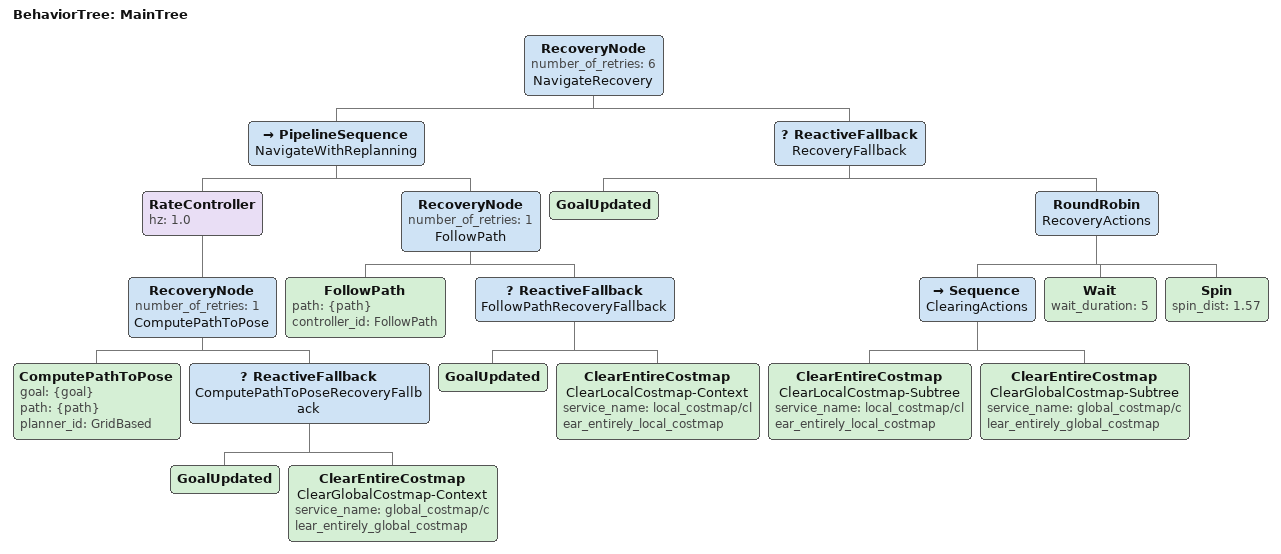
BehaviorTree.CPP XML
<root main_tree_to_execute="MainTree">
    <BehaviorTree ID="MainTree">
        <RecoveryNode number_of_retries="6" name="NavigateRecovery">
            <PipelineSequence name="NavigateWithReplanning">
                <RateController hz="1.0">
                    <RecoveryNode number_of_retries="1" name="ComputePathToPose">
                        <ComputePathToPose goal="{goal}" path="{path}" planner_id="GridBased"/>
                        <ReactiveFallback name="ComputePathToPoseRecoveryFallback">
                            <GoalUpdated/>
                            <ClearEntireCostmap name="ClearGlobalCostmap-Context" service_name="global_costmap/clear_entirely_global_costmap"/>
                        </ReactiveFallback>
                    </RecoveryNode>
                </RateController>
                <RecoveryNode number_of_retries="1" name="FollowPath">
                    <FollowPath path="{path}" controller_id="FollowPath"/>
                    <ReactiveFallback name="FollowPathRecoveryFallback">
                        <GoalUpdated/>
                        <ClearEntireCostmap name="ClearLocalCostmap-Context" service_name="local_costmap/clear_entirely_local_costmap"/>
                    </ReactiveFallback>
                </RecoveryNode>
            </PipelineSequence>
            <ReactiveFallback name="RecoveryFallback">
                <GoalUpdated/>
                <RoundRobin name="RecoveryActions">
                    <Sequence name="ClearingActions">
                        <ClearEntireCostmap name="ClearLocalCostmap-Subtree" service_name="local_costmap/clear_entirely_local_costmap"/>
                        <ClearEntireCostmap name="ClearGlobalCostmap-Subtree" service_name="global_costmap/clear_entirely_global_costmap"/>
                    </Sequence>
                    <!--BackUp backup_dist="0.25" backup_speed="0.25"/-->
                    <Wait wait_duration="5"/>
                    <Spin spin_dist="1.57"/>
                </RoundRobin>
            </ReactiveFallback>
        </RecoveryNode>
    </BehaviorTree>
</root>
